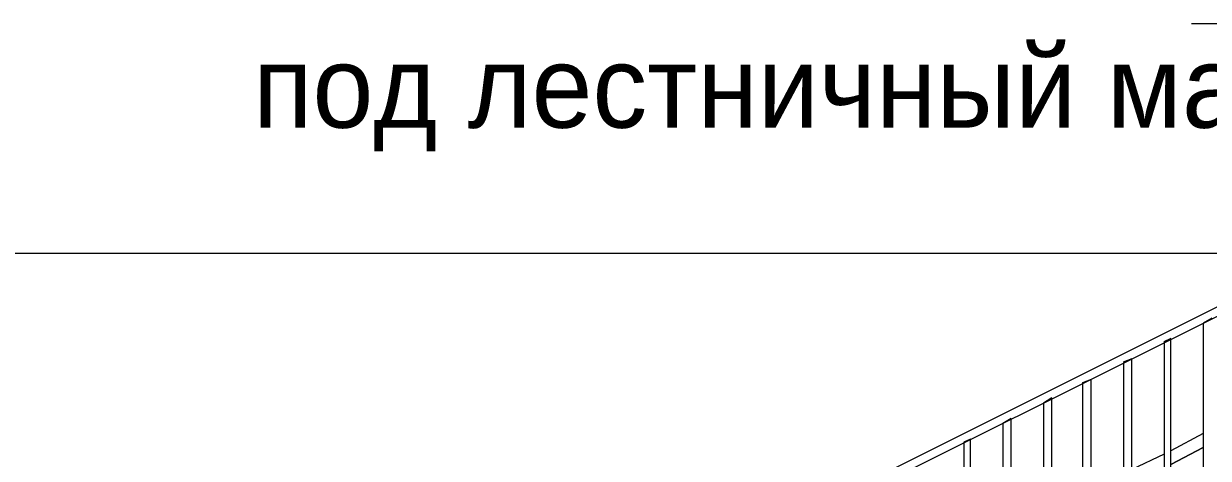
# Model space of a CAD drawing. Header units: millimetres. Extents: x -401725 to 250493, y 305116 to 802890.
# Drawn here: x -375105.534 to -375104.373, y 508955.419 to 508955.845 of the extents above; entities that cross this region are included whole.
import ezdxf

# ---------------------------------------------------------------- set-up
doc = ezdxf.new("R2010")
doc.units = ezdxf.units.MM
doc.layers.add('PDF _Геометрия', color=7, linetype='Continuous', true_color=0x1d1d1d)
doc.layers.add('PDF _Текст', color=7, linetype='Continuous')

msp = doc.modelspace()

# ---------------------------------------------------------------- linework, layer by layer
at = {"layer": 'PDF _Геометрия', "color": 7, "lineweight": 9}
for points in [[(-375104.1558, 508955.8447), (-375104.3891, 508955.8447)], [(-375106.1377, 508955.6199), (-375104.0876, 508955.6199)], [(-375104.2591, 508955.6198), (-375104.8891, 508955.3048)], [(-375104.881, 508955.2999), (-375104.2408, 508955.6197)], [(-375104.3691, 508955.5563), (-375104.3775, 508955.5514)], [(-375104.3775, 508955.5514), (-375104.3775, 508954.9314)], [(-375104.4093, 508955.5365), (-375104.4161, 508955.5331)], [(-375104.4158, 508955.5331), (-375104.4158, 508954.913)], [(-375104.4093, 508954.9165), (-375104.4093, 508955.5365)], [(-375104.4476, 508955.5166), (-375104.456, 508955.5132)], [(-375104.4558, 508955.513), (-375104.4558, 508954.8932)], [(-375104.4476, 508954.8965), (-375104.4476, 508955.5166)], [(-375104.4876, 508955.4964), (-375104.4959, 508955.4931)], [(-375104.4876, 508954.8848), (-375104.4876, 508955.4964)], [(-375104.496, 508955.4932), (-375104.496, 508954.8883)], [(-375104.5343, 508955.4732), (-375104.5343, 508954.9082)], [(-375104.5259, 508955.4782), (-375104.5342, 508955.473)], [(-375104.5259, 508954.9047), (-375104.5259, 508955.4782)], [(-375104.5742, 508955.4532), (-375104.5742, 508954.9281)], [(-375104.5658, 508955.458), (-375104.5741, 508955.453)], [(-375104.5658, 508954.923), (-375104.5658, 508955.458)], [(-375104.3775, 508955.4432), (-375104.4092, 508955.4265)], [(-375104.6125, 508955.4349), (-375104.6125, 508954.948)], [(-375104.6057, 508955.4379), (-375104.6124, 508955.4348)], [(-375104.6057, 508954.943), (-375104.6057, 508955.4379)], [(-375104.4158, 508955.4231), (-375104.4475, 508955.4082)]]:
    msp.add_lwpolyline(points, dxfattribs=at)
msp.add_lwpolyline([(-375104.3775, 508955.4298), (-375104.4092, 508955.4131)], close=True, dxfattribs=at)

# ---------------------------------------------------------------- texts
at = {"layer": 'PDF _Текст', "insert": (-375105.3092, 508955.7709), "char_height": 0.080281, "attachment_point": 4, "style": ''}
msp.add_mtext('под лестничный марш', dxfattribs=at)

doc.saveas('drawing.dxf')
